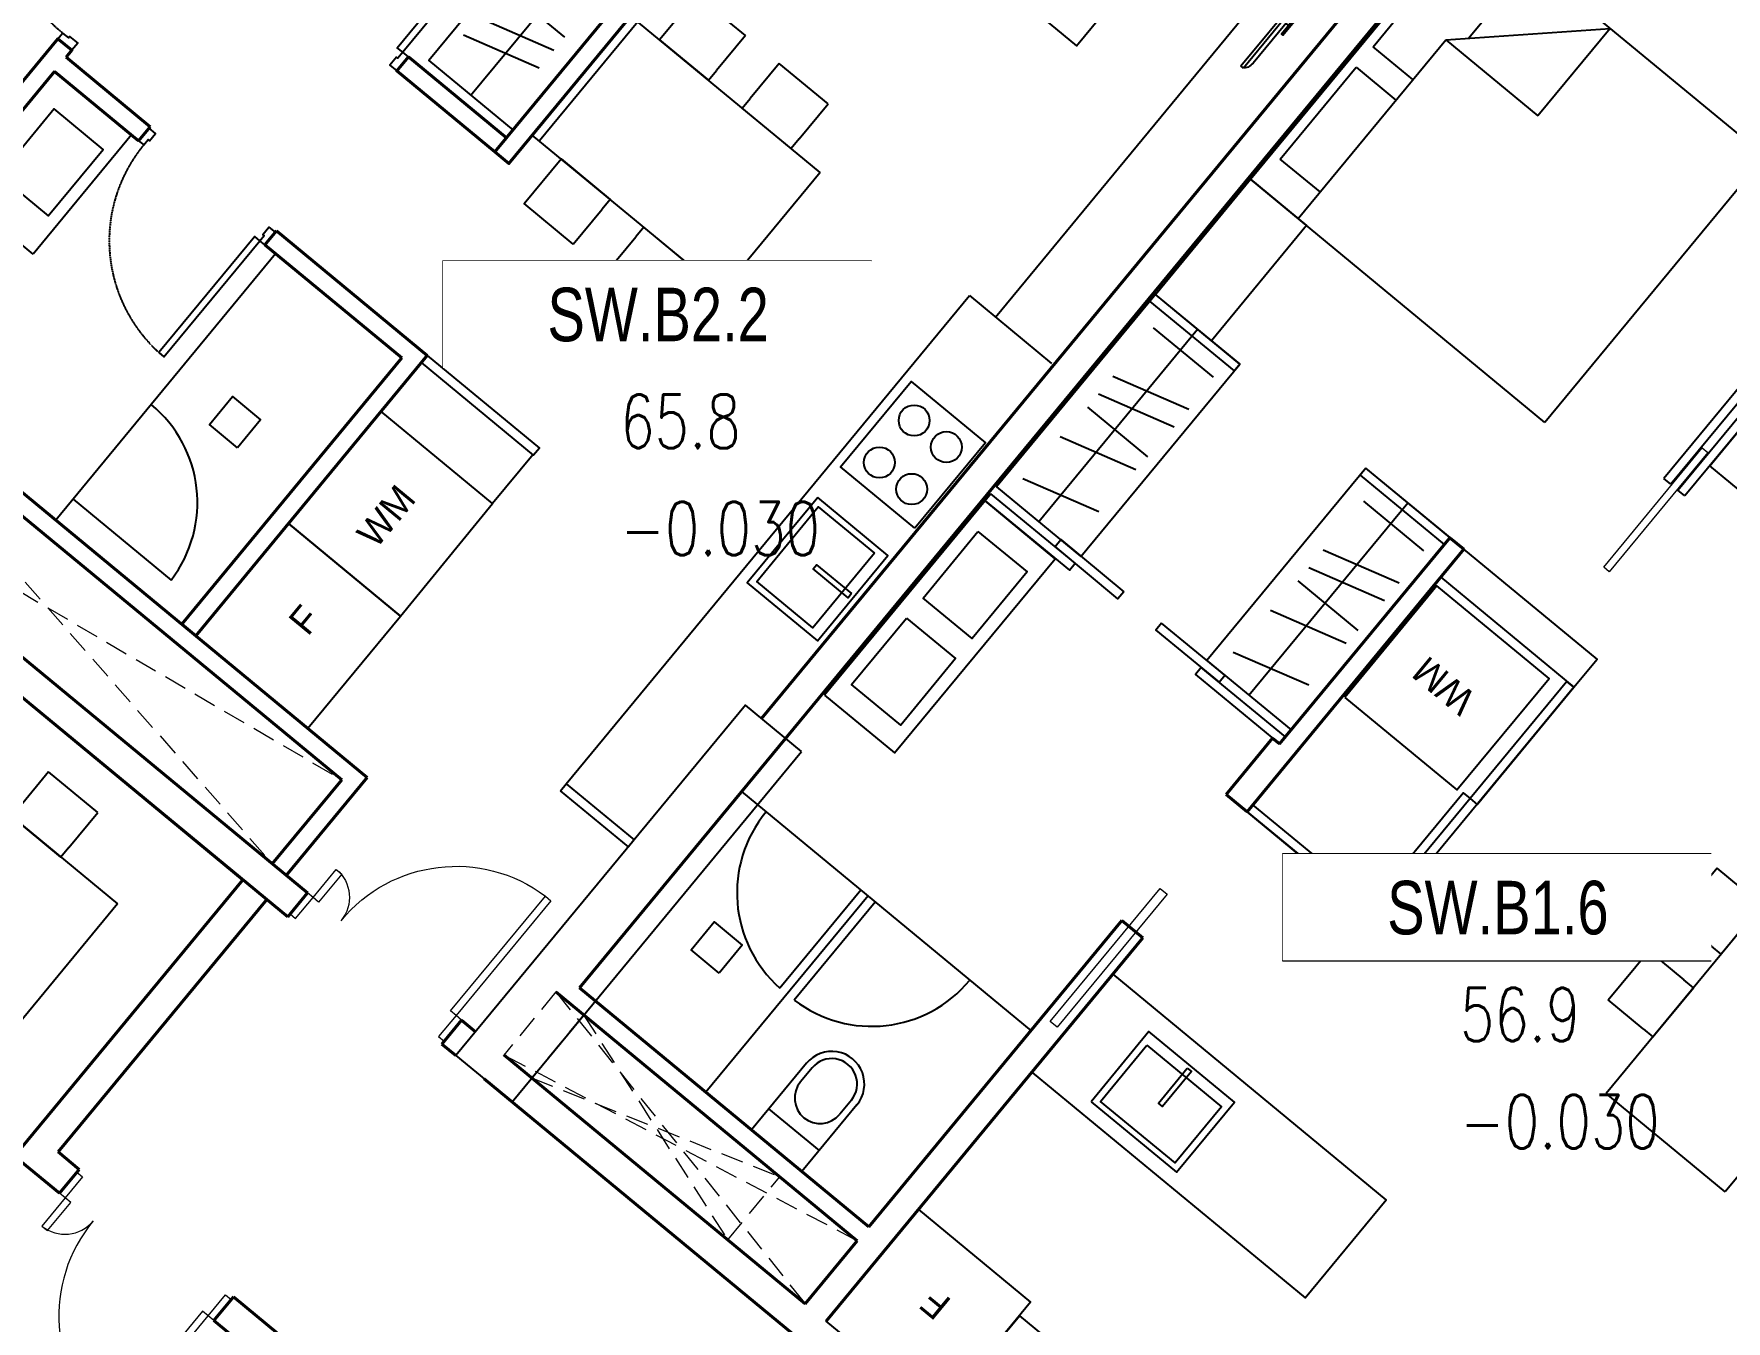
# Model space of a CAD drawing. Header units: millimetres. Extents: x -361654186 to 361255443, y -278569811 to 278836587.
# Drawn here: x -65686 to -56378, y 156421 to 163504 of the extents above; entities that cross this region are included whole.
import ezdxf
from ezdxf.enums import TextEntityAlignment as Align
from ezdxf.xclip import XClip

# ---------------------------------------------------------------- set-up
doc = ezdxf.new("R2010")
doc.units = ezdxf.units.MM
doc.header["$MEASUREMENT"] = 0
doc.header["$XCLIPFRAME"] = 0
doc.set_wipeout_variables(frame=1)
doc.linetypes.add('HIDDEN', pattern=[0.375, 0.25, -0.125])
doc.linetypes.add('TYPICAL 2 +1 BEDROOM FRONT$0$DASHED2', pattern=[9.524999999999999, 6.35, -3.175])
for name, color, linetype in [('A-ANNO-DIMS', 50, 'Continuous'), ('A-DRAIN', 8, 'Continuous'), ('A-FLOR-STRS', 1, 'Continuous'), ('A-FURNITURE', 251, 'Continuous'), ('A-UNIT', 1, 'Continuous'), ('IFF-FURN', 8, 'Continuous'), ('KT-Tuong', 1, 'Continuous'), ('TYPICAL 1 BEDROOM$0$A-_DOOR----_E-', 32, 'Continuous'), ('TYPICAL 2 +1 BEDROOM FRONT$0$A-_DOOR----_E-', 32, 'Continuous')]:
    doc.layers.add(name, color=color, linetype=linetype)
doc.layers.add('A-COLUMN-OPTION 2', color=7, linetype='Continuous', true_color=0x2644ed)
for name, color, linetype, lineweight in [('KT-Chuviet', 255, 'Continuous', 15), ('KT-lomo nuoc', 3, 'HIDDEN', 5), ('KT-Net cat', 1, 'Continuous', 40), ('KT-Net cua', 87, 'Continuous', 9), ('KT-Net thay', 7, 'Continuous', 15), ('KT-Net truc', 18, 'Continuous', 15)]:
    doc.layers.add(name, color=color, linetype=linetype, lineweight=lineweight)
doc.styles.add('220126_HDN_HBA typical plan$0$210902_YS plan 330pm ver13$0$01 Level 1$0$CENTURY GOTHIC', font='GOTHIC.TTF')
doc.styles.add('font unicode ccu', font='arial.ttf')
doc.styles.add('ROMANS', font='ROMANS.SHX')

# ---------------------------------------------------------------- blocks, each defined once
blk = doc.blocks.new('BEDH-1')
for p, q in [((475, -1.054711873393899e-13), (-475, 1.054711873393899e-13)), ((-475, 1.054711873393899e-13), (-475.0000000000002, -1050)), ((-381.8394731497392, -27.72451273631296), (-381.8394731497393, -215.2726866770535)), ((-20.94842891092413, -27.72451273631304), (-381.8394731497392, -27.72451273631296)), ((-20.94842891092416, -169.6087834425271), (-20.94842891092413, -27.72451273631304)), ((379.7956140944734, -27.72451273631313), (52.11540216114371, -27.72451273631306)), ((52.11540216114371, -27.72451273631306), (52.11540216114368, -169.6087834425271)), ((379.7956140944734, -169.6087834425271), (379.7956140944734, -27.72451273631313)), ((474.9999999999998, -1050), (475, -1.054711873393899e-13)), ((-162.6479800441303, -169.608783442527), (-475.0000000000001, -498.4003835124894)), ((474.9999999999999, -169.6087834425272), (-162.6479800441303, -169.608783442527)), ((-162.6479800441303, -169.608783442527), (-162.6479800441303, -498.4003835124894)), ((-206.9290897110478, -215.2726866770535), (-381.8394731497393, -215.2726866770535)), ((-475.0000000000001, -498.4003835124894), (-162.6479800441303, -498.4003835124894)), ((-475.0000000000002, -1050), (474.9999999999998, -1050))]:
    blk.add_line(p, q)
blk = doc.blocks.new('qweewe')
for p, q in [((-226617.649540008, -3043559.718917042, 0.0008727778800783348), (-226617.6495399146, -3043199.718917044, 0.0008727778800783348)), ((-226142.6495399146, -3043199.718917163, 0.0008727778800783348), (-226617.6495399146, -3043199.718917044, 0.0008727778800783348)), ((-226467.6495400079, -3043559.718917079, 0.0008727778800783348), (-226467.6495399145, -3043199.718917081, 0.0008727778800783348)), ((-226142.649539925, -3043239.718917165, 0.0008727778800783348), (-226242.649539925, -3043239.718917139, 0.0008727778800783348)), ((-226142.649540008, -3043559.718917165, 0.0008727778800783348), (-226617.649540008, -3043559.718917042, 0.0008727778800783348)), ((-226142.6495399976, -3043519.718917165, 0.0008727778800783348), (-226242.6495399976, -3043519.718917141, 0.0008727778800783348))]:
    blk.add_line(p, q)
for centre, radius, start, end in [((-226242.6495399613, -3043379.718917141, 0.0008727778800783348), 139.9999999999927, 89.99999998332474, 269.9999999833247), ((-226142.6495399613, -3043379.718917165, 0.0008727778800783348), 179.9999999999927, 269.9999999833247, 89.99999998332474), ((-226142.6495399613, -3043379.718917165, 0.0008727778800783348), 139.9999999999927, 269.9999999833247, 89.99999998332474)]:
    blk.add_arc(centre, radius, start, end)
blk = doc.blocks.new('*U367')
at = {"layer": 'KT-lomo nuoc', "ltscale": 500}
for p, q in [((286.5388147618742, 346.9712609546762), (1657.795999366856, -1369.028078692406)), ((1944.33481412873, -1022.04752068539), (1.734723475976807e-18, -0.009297052340116354))]:
    blk.add_line(p, q, dxfattribs=at)
blk.add_lwpolyline([(286.5388147618742, 346.9712609546762), (1944.33481412873, -1022.04752068539), (1657.795999366856, -1369.028078692406), (1.734723475976807e-18, -0.009297052340116354)], close=True, dxfattribs=at)
blk = doc.blocks.new('Condo-1BR')
at = {"layer": 'A-FLOR-STRS'}
for p, q in [((3348.692375086241, -8999.995390292199), (3348.691856928133, -6678.303795622574)), ((3348.691856522084, -6678.3037956263), (3398.691851800228, -6678.303795598273)), ((3348.692375117906, -8999.995390292053), (3348.691856522084, -6678.3037956263)), ((3398.691856378682, -6678.303795600194), (3398.692374972648, -8999.995390269702)), ((3448.691851802141, -6678.303795568529), (3498.691856522069, -6678.30379554609)), ((3448.692374970728, -8999.99539024182), (3448.691856376776, -6678.303795574058)), ((3498.692375117767, -8999.995390217635), (3498.691856522069, -6678.30379554609))]:
    blk.add_line(p, q, dxfattribs=at)
at = {"layer": 'A-FURNITURE'}
for p, q in [((5411.055840596164, -2120.200336255075, -0.01477608142659859), (5410.863993243765, -719.9327019270568, 0.02090357550193682)), ((5359.512887455086, -2119.515569239797, -0.01161456940583658), (5359.524630255575, -1419.962140357064, -0.01161456940583658)), ((5462.598417529458, -2119.515569239768, -0.01161456940583657), (5462.586674732651, -1419.962140357005, -0.01161456940583657)), ((6313.856752035092, -2120.190756636846), (4247.435874514056, -2118.864804547484)), ((739.1220441479527, -5616.643327222962, 0.02695818038591104), (739.1220441591431, -3866.643325835408, 0.02783203145101883)), ((739.1220441591431, -3866.643325835408, 0.02783203145101883), (1589.122044159056, -3866.64332583535, 0.02783203145101814)), ((1589.122044157135, -5616.643327007012, 0.02695818038591004), (1589.122044159056, -3866.64332583535, 0.02783203145101882)), ((1658.105153316625, -4271.229989144747, 0.02695818038591008), (1908.105153310957, -4271.229989144776, 0.02695818038591009)), ((1908.105153310957, -4271.229989144776, 0.02695818038591009), (1908.105153314813, -4621.229989141139, 0.02695818038591008)), ((4498.76023197543, -4305.795952411136, 0.0007515485165374765), (4498.762946408293, -5678.303684323939, 0.02739510591846444)), ((5998.759503087087, -4305.79595359214), (5998.762620406196, -5678.303684325714, 0.02739510591846443)), ((4717.214389616653, -4433.921463312523), (4280.320233220213, -4559.395156761602)), ((6217.21406361457, -4433.921463312465), (5780.319907220044, -4559.39515675779)), ((1908.105153314813, -4621.229989141139, 0.02695818038591008), (1658.10515331108, -4621.229989144806, 0.02695818038591007)), ((4706.01651898952, -4741.217548368353, -0.1498657787379716), (4269.122362604328, -4866.691241810011, -0.1498657787379717)), ((6206.016192987539, -4741.217548368382, -0.1498657787379717), (5769.122036604174, -4866.691241808032, -0.1498657787379716)), ((1908.105153311008, -4862.056663911586, 0.02695818038591009), (1658.105153314762, -4862.056663913565, 0.02695818038591008)), ((1908.105153310971, -5212.056663913419, 0.02695818038591007), (1908.105153311008, -4862.056663911586, 0.02695818038591009)), ((4693.037853924594, -4961.892595637444, -0.1498657787379717), (4264.799281725551, -4961.889800665784, -0.1498657787379717)), ((6193.037527922534, -4961.892595637357, -0.1498657787379717), (5764.798955727361, -4961.889800663892, -0.1498657787379717)), ((4693.037232669049, -5057.079224571469, -0.1498657787379717), (4256.143076280066, -5182.552918020432, -0.1498657787379717)), ((6193.036906670721, -5057.079224571498, -0.1498657787379717), (5756.142750279898, -5182.552918020519, -0.1498657787379716)), ((1658.105153316566, -5212.056663911731, 0.02695818038591009), (1908.105153310971, -5212.056663913419, 0.02695818038591007)), ((4693.03641372735, -5182.55576948059, -0.1498657787379716), (4256.142257330917, -5308.029462924198, -0.1498657787379716)), ((6193.036087725319, -5182.555769480503, -0.1498657787379717), (5756.141931330785, -5308.029462924111, -0.1498657787379716)), ((4693.034708330415, -5529.333378856827, -0.1498657787379717), (4264.796136137134, -5529.330583883391, -0.1498657787379717)), ((6193.034382332036, -5529.333378854964, -0.1498657787379716), (5764.795810136915, -5529.330583885167, -0.1498657787379717))]:
    blk.add_line(p, q, dxfattribs=at)
for points in [[(2149.485901046683, -169.2608531813021), (3298.686467927051, -169.2642823444621), (3298.686467925356, -869.2642823444912), (2149.48590105035, -869.2608531831647)], [(3298.686467926236, -169.488558033132), (4098.686467926105, -169.48855803677), (4098.686467926214, -965.6542381137551), (3298.686467926134, -965.6542381137551)], [(6299.790511235864, -2820.105792043207), (5799.791062681266, -2819.292320038687), (5798.55997302202, -4204.984443323541), (6298.55942157095, -4205.797915330215)], [(4798.77471235572, -4255.78711536515), (4798.774712357634, -4205.787115368847), (4198.558858306977, -4206.974892925442), (4198.558858301498, -4256.974892930739)], [(5121.738166198134, -4305.787115366926), (5121.738166199997, -4255.787115368817), (4671.73816619991, -4256.974892928934), (4671.738166201889, -4306.974892927276)], [(5391.917154719908, -4305.787115367042), (5391.917154714472, -4255.787115368876), (5841.71290354614, -4256.985692888411), (5841.712903544263, -4306.985692892165)], [(6298.774386284873, -4255.797915328265), (6298.774386284764, -4205.797915328149), (5698.558532234267, -4206.985692888411), (5698.558532234267, -4256.985692886432)], [(4798.76278340436, -5678.305642323452), (4798.759051045417, -4305.797910408961), (4198.759377041759, -4305.793994398671), (4198.763109402753, -5678.301726324426)], [(6298.762457404177, -5678.305642325227), (6298.763254080019, -4305.797911619506), (5698.763580076353, -4305.793995613058), (5698.762783404425, -5678.301726320671)], [(4085.089829998084, -4632.136467605742), (3285.089829996272, -4632.136467609438), (3285.089829996272, -5428.302147682523), (4085.089829996257, -5428.302147678944)], [(3148.722693072486, -5478.302147745941), (3148.722693074473, -5678.302147492708), (4098.777611074998, -5678.302147431066), (4098.777611073012, -5478.302147682669)], [(4798.765428040162, -5678.30564234397), (4798.765428042025, -5628.305642344028), (4198.549573989505, -5629.493419904087), (4198.549573987759, -5679.49341990237)], [(6298.765101969155, -5678.316442301293), (6298.765101969169, -5628.316442303214), (5698.549247918665, -5629.504219861497), (5698.549247920426, -5679.504219859693)], [(3048.692374525468, -6892.633976081212), (3348.6923745237, -6892.633975999226), (3348.692375052757, -8792.638894895063), (3048.692375052633, -8792.638894973294)]]:
    blk.add_lwpolyline(points, close=True, dxfattribs=at)
for points, elevation in [([(5772.303291036143, -1271.397744916554), (5972.303291036173, -1271.397744912771), (5972.303291036136, -1471.397744914721), (5772.303291038064, -1471.397744916438)], 0.003973369906323979), ([(3744.32207606735, -2028.212804423471), (3134.322076065429, -2028.212804423587), (3134.322076067227, -2528.212804423558), (3744.322076067263, -2528.212804419716)], -0.04131058838174792), ([(3705.322076065378, -2463.212804421666), (3173.322076067314, -2463.212804419745), (3173.322076065437, -2063.212804421637), (3705.322076069097, -2063.212804419774)], -0.04131058838174795), ([(3454.322076065502, -2508.212804417824), (3424.322076067234, -2508.212804421695), (3424.322076069184, -2258.212804419774), (3454.322076065495, -2258.212804421695)], -0.04131058838174795), ([(6221.808142608061, -3433.94642533132), (5871.808464167676, -3434.420950675092), (5871.1644655001, -2959.421387323644), (6221.164143938564, -2958.946861991251)], 9.393739839936137e-07), ([(6221.822247466887, -4050.927057811321), (5871.822569026408, -4051.401583155035), (5871.178570358919, -3576.402019803703), (6221.178248797347, -3575.927494471136)], 9.393739840333294e-07), ([(3148.722114497796, -3804.984505375818), (4098.747297126807, -3804.984505377652), (4098.747875699679, -5478.302147744107), (3148.722693072486, -5478.302147745941)], 0.0547902118369289), ([(4098.558858554781, -3854.984505377506), (4098.558858554759, -3804.984505377535), (3148.722693074451, -3806.172282937769), (3148.722693072639, -3856.172282937798)], 0.0547902118369289), ([(3198.722693070689, -3804.984505373868), (3248.722693074473, -3804.984505373926), (3248.722693070733, -4641.643199987506), (3198.722693072552, -4641.643199983781)], 0.05479021183692886), ([(3148.722693072617, -5478.301894595614), (3198.722693076408, -5478.301894597564), (3198.722693072552, -4641.643199983781), (3148.722693072596, -4641.643199987651)], 0.05479021183692887), ([(6300.132407725592, -6499.911608443421), (5900.132407723635, -6499.909549460601), (5900.132163343915, -5678.303316438542), (6300.132163341994, -5678.305375417433)], 0.02739510591846443)]:
    blk.add_lwpolyline(points, close=True, dxfattribs=dict(at, elevation=elevation))
for points, elevation in [([(4097.342054657413, -1946.145383685594), (2149.102658769036, -1946.078796135233), (2149.102658770964, -2646.07879613695), (4097.34205465547, -2646.145383689232), (4097.342054657383, -1946.145383685565)], 0.04430689783758156), ([(1658.105153314762, -4271.229989144806), (1589.122044166535, -4271.229989142914), (1589.122044168369, -4621.229989143001), (1658.10515331108, -4621.229989144806)], 0.02695818038591004), ([(1658.105153312797, -5212.056663913449), (1589.122044168413, -5212.056663915369), (1589.122044168253, -4862.056663915457), (1658.105153314762, -4862.056663913565)], 0.02695818038591005)]:
    blk.add_lwpolyline(points, dxfattribs=dict(at, elevation=elevation))
for centre, start, end in [((5384.51288744768, -2119.515988895495, -0.01161456940583658), 92.0457514419217, 179.9990382239875), ((5437.598417534929, -2119.51598889372, -0.01161456940583657), 0.0009617760125450447, 87.9542485576617)]:
    blk.add_arc(centre, 699.9999999999998, start, end, dxfattribs=at)
at = {"layer": 'KT-Net cat'}
for p, q in [((2050.067573193592, 0.6479353634349536, -4.843374779696732e-09), (6398.946328710961, 0.3581832732597832, -4.721199661719569e-09)), ((4098.686439071818, -169.9216299260152), (4098.504210598403, -2904.982268492546)), ((4248.68646759315, -169.4985520639748), (4248.656485510961, -619.4985510652477)), ((4248.68646759315, -169.4985520639748, -4.846183936744607e-09), (6398.935002146623, -169.6418163494091, -4.846183769181161e-09)), ((4248.401243819477, -619.4985340592975, -4.846183907789633e-09), (6398.905020064434, -619.6418153506529, -4.846183740226187e-09)), ((4248.394581134562, -719.4985338373226, -4.84618390133863e-09), (6313.898357568047, -719.6361518464983, -5.247612349024893e-09)), ((4248.649822826002, -719.4985508432728), (4248.504210855201, -2904.983411547815)), ((6313.89835756809, -719.63615184644, -5.247612349024893e-09), (6313.273397722034, -10099.63613102448, -4.846183136637285e-09)), ((4248.504210855201, -2904.983411547815), (4098.504210598403, -2904.982268492546)), ((4098.449462974226, -3804.974920503242), (4098.324666717766, -5678.037469124829)), ((4248.449203286284, -3804.984914513334), (4098.449462974226, -3804.974920503242)), ((4248.422426534962, -4206.876217045996), (4248.449203286284, -3804.984914513334)), ((4198.324407140834, -5678.044131792471), (4198.422426423967, -4206.876217040466)), ((4248.422426534962, -4206.876217045996), (4198.422426423967, -4206.876217040466)), ((4098.324666717766, -5678.037469124829), (4198.324407140834, -5678.044131792471))]:
    blk.add_line(p, q, dxfattribs=at)
at = {"layer": 'KT-Net cua'}
for points, elevation in [([(4148.263569348659, -2225.881722524966), (4198.26356935058, -2225.881722525024), (4198.263569346753, -3175.881722534221), (4148.263569348579, -3175.881722530641)], -0.01005443388242633), ([(3403.692374551596, -6941.850087808212), (3403.692374108286, -6091.850087810104), (3443.692374106548, -6091.850087787752), (3443.692374549675, -6941.85008778976)], 0.0008736980227488224)]:
    blk.add_lwpolyline(points, close=True, dxfattribs=dict(at, elevation=elevation))
at = {"layer": 'A-FURNITURE', "rotation": 270.0009617747951}
blk.add_blockref('qweewe', (3048289.673742116, -227286.497968029, -0.0008727778774400901), dxfattribs=at)
at = {"layer": 'A-FURNITURE', "xscale": -2, "yscale": 2, "zscale": 2, "rotation": 269.9996115246304}
blk.add_blockref('BEDH-1', (6300.113101537288, -7449.911934877717), dxfattribs=at)
at = {"layer": 'KT-lomo nuoc', "linetype": 'HIDDEN', "xscale": -0.9999999999999999, "rotation": 140.4501365831873}
blk.add_blockref('*U367', (4248.680547699645, -169.5057207488571, -2.829847883259272e-08), dxfattribs=at)
at = {"layer": 'A-FURNITURE', "char_height": 149.9999999999999, "width": 310.8634934604632, "style": '220126_HDN_HBA typical plan$0$210902_YS plan 330pm ver13$0$01 Level 1$0$CENTURY GOTHIC'}
for s, insert, attachment_point in [('F', (3756.308003515682, -624.7452108455764, 4.846155641263414e-09), 6), ('WM', (3527.161725742728, -5027.819163426582, 0.04131058838218381), 4)]:
    blk.add_mtext(s, dxfattribs=dict(at, insert=insert, attachment_point=attachment_point))
blk = doc.blocks.new('*U106')
at = {"color": 0}
for points in [[(-1100, -150), (-1100, 0), (-1060, 0), (-1060, -150)], [(-40, -150), (-40, 0), (0, 0), (0, -150)], [(-1020, -150), (-1060, -150), (-1060, -350.9565185792744), (-1020, -350.9565185792744)], [(-40, -150), (-80, -150), (-80, -970), (-40, -970)]]:
    blk.add_lwpolyline(points, close=True, dxfattribs=at)
for centre, radius, start, end in [((-1060.538708044109, -150.4191404617477), 200.5381016879552, 270.1539145637665, 0.05069369801717966), ((-41.53932015914406, -152.4398411269907), 818.4643164306439, 179.8292010983319, 267.3066065333389)]:
    blk.add_arc(centre, radius, start, end, dxfattribs=at)
blk = doc.blocks.new('Condo-1BR-corner')
at = {"layer": 'A-FURNITURE'}
for p, q in [((7366.165704848245, 2035.246433035587, 0.0267037793208661), (8715.588239723817, 920.9938462174032, 0.02757763038597387)), ((8336.829100901261, 1647.418495529448, 0.02670377932086512), (8177.650160055608, 1454.643847843749, 0.02670377932086513)), ((8606.713607663289, 1424.567978342995, 0.02670377932086512), (8336.829100901261, 1647.418495529448, 0.02670377932086512)), ((8447.534666817635, 1231.793330658576, 0.02670377932086511), (8606.713607663289, 1424.567978342995, 0.02670377932086512)), ((8715.588239723817, 920.9938462174032, 0.02757763038597387), (8174.379840845242, 265.5600440809503, 0.02757763038597318))]:
    blk.add_line(p, q, dxfattribs=at)
at = {"layer": 'A-FURNITURE', "elevation": 0.02670377932086511}
blk.add_lwpolyline([(8447.534666815773, 1231.793330657878), (8403.612033817917, 1178.600552409538), (8133.727527055889, 1401.451069595991), (8177.650160055608, 1454.643847843749)], dxfattribs=at)
at = {"layer": 'KT-Net cat'}
for p, q in [((9405.577014549985, 1054.048384606023, -0.01239339213407218), (4332.202503639855, 5243.831563621759, -0.01239339213407177)), ((8149.651357628201, -466.5148217750248, -0.01239347268274163), (9405.577014549985, 1054.048384606023, -0.01239339213407218)), ((9536.656041564624, 945.7973400023184, -0.01239339222125904), (8388.992270583753, -443.6919930938748, -0.01239339222125918)), ((8504.862986022781, -539.382380910276, -0.01239347268274164), (8388.992270583753, -443.6919930938748, -0.0123939710854021)), ((8396.611228772264, -670.4635568400263, -0.01239347268274165), (8149.651357628201, -466.5148217750248, -0.01239347268274163)), ((8396.611228772264, -670.4635568400263, -0.01239347268274165), (8504.862986022781, -539.382380910276, -0.01239339222129375)), ((9353.020671271457, -1239.835865325062, -0.01239347268274171), (9244.770237232151, -1370.915433386981, -0.01239347268274172)), ((10971.6808577257, -2576.522092691856, -0.01239347268274185), (9353.020671271457, -1239.835865325062, -0.01239347268274171)), ((10732.34852977624, -2599.354093161412, -0.01239347268274184), (9244.770237232151, -1370.915433386981, -0.01239347268274172))]:
    blk.add_line(p, q, dxfattribs=at)
at = {"layer": 'KT-Net cua', "rotation": 320.4865050622928}
blk.add_blockref('*U106', (9340.700256635144, -1254.651254996192, -0.01239347268270695), dxfattribs=at)
blk = doc.blocks.new('*U179')
at = {"layer": 'TYPICAL 2 +1 BEDROOM FRONT$0$A-_DOOR----_E-'}
for points in [[(79.99999999912372, 920), (39.9999999991237, 920), (39.99999999912325, 0), (79.99999999912325, 0)], [(0, 0), (0, 0), (0, 0), (39.99999999912325, 0), (39.99999999912325, -42), (49.99999999912689, -42), (49.99999999912689, -100), (0, -100), (0, -100), (0, -100)], [(1000, 0), (1000, 0), (1000, 0), (960.0000000008731, 0), (960.0000000008731, -42), (950.0000000008731, -42), (950.0000000008731, -100), (1000, -100), (1000, -100), (1000, -100)]]:
    blk.add_lwpolyline(points, close=True, dxfattribs=at)
at = {"layer": 'TYPICAL 2 +1 BEDROOM FRONT$0$A-_DOOR----_E-', "color": 8, "linetype": 'TYPICAL 2 +1 BEDROOM FRONT$0$DASHED2', "ltscale": 0.1}
blk.add_arc((39.99999999912325, 0), 920.0000000017498, 0, 90, dxfattribs=at)
blk = doc.blocks.new('weqwq333')
blk.add_wipeout([(789.9991194265974, -3.241002831578642e-07), (789.9999072943253, 22.459753120754584), (747.0709751061902, 22.459753120754584), (747.4999072943253, 24.95975312075413), (747.0709751061902, 27.459753120753902), (995.9999072943253, 27.45975312075391), (995.9999072943253, 37.45975312075402), (930.999907294326, 37.45975312075402), (930.999907294326, 57.45975312075402), (1231.8664491169725, 57.45975312038523), (1249.7089296661925, 59.06439810882624), (1266.9787932754527, 63.826835363346035), (1278.4893502848695, 73.14329424184642), (1289.9999072942878, 82.45975312034851), (1289.9999072941914, 102.45975312031429), (-160.00009270580904, 102.45975312090111), (-160.00009270581904, 82.45975312086917), (-148.48953569637888, 73.1432942424063), (-136.9789786872534, 63.82683536394979), (-119.70911507775418, 59.064398109304825), (-101.86663452839275, 57.45975312083085), (198.99990729432534, 57.459753120754), (198.99990729432534, 37.459753120754), (133.99990729432488, 37.459753120754), (133.99990729432488, 27.459753120753888), (382.9288394824605, 27.459753120755714), (382.9288394824605, 22.459753120754577), (339.9999072943251, 22.459753120754577), (339.9991199803412, 0.01578526706665263)]).dxf.layer = 'A-DRAIN'
at = {"layer": 'A-DRAIN'}
for p, q in [((-160.0000927057117, 102.4597531203181), (-160.0000927057117, 82.45975311845541)), ((1289.999907294288, 102.4597531203181), (-160.0000927057117, 102.4597531203181)), ((-160.0000927057117, 102.4597531203181), (-160.0000927057117, 82.45975311845541)), ((1289.999907294288, 82.45975312031806), (1289.999907294288, 102.4597531203181)), ((1289.999907294288, 82.45975312031806), (1289.999907294288, 102.4597531203181)), ((-160.0000927057117, 82.45975311845541), (1289.999907294288, 82.45975312031806)), ((-136.978978686966, 63.82683536410332), (-160.0000927057117, 82.45975311845541)), ((-101.8666345281526, 57.45975311845541), (1231.866449117195, 57.45975312031806)), ((1266.978793275543, 63.82683536224067), (1289.999907294288, 82.45975312031806))]:
    blk.add_line(p, q, dxfattribs=at)
for points in [[(133.999907293357, 37.45975312404335), (995.9999072942883, 37.4597531221807), (995.9999072942883, 27.4597531221807), (133.9999072938226, 27.45975312404335)], [(198.9999072938226, 57.45975312031806), (228.999907293357, 57.4597531221807), (228.9999072938226, 37.45975312031806), (198.9999072938226, 37.4597531221807)], [(339.999907293357, 22.45975312031806), (789.9999072938226, 22.45975312404335), (789.9991194256581, -3.222376108169556e-07), (339.9991199793294, 0.01578526757657528)], [(930.9999072938226, 57.4597531221807), (900.9999072942883, 57.4597531221807), (900.9999072938226, 37.45975312404335), (930.9999072938226, 37.45975312404335)]]:
    blk.add_lwpolyline(points, close=True, dxfattribs=at)
for centre, radius, start, end in [((-101.866634529084, 157.4597531221807), 99.99999999999999, 249.4439547450051, 270), ((389.9999072928913, 24.95975312031806), 7.499999999999999, 160.5287793325574, 199.4712206674425), ((389.9999072928913, 24.95975312031806), 7.499999999999999, 340.5287793325574, 19.47122066744256), ((739.9999072938226, 24.9597531221807), 7.499999999999999, 160.5287793325574, 199.4712206674425), ((739.9999072938226, 24.9597531221807), 7.499999999999999, 340.5287793325574, 19.47122066744256), ((1231.866449116264, 157.4597531240433), 99.99999999999999, 270, 290.5560452077797)]:
    blk.add_arc(centre, radius, start, end, dxfattribs=at)
blk = doc.blocks.new('*U403')
at = {"layer": 'KT-lomo nuoc', "ltscale": 500}
for p, q in [((2355.985810264299, 2852.941957672015), (462.6407440093552, -382.0610500681726)), ((2818.626554273654, 2470.890204656182), (1.734723475976807e-18, -0.009297052340116354))]:
    blk.add_line(p, q, dxfattribs=at)
blk.add_lwpolyline([(2355.985810264299, 2852.941957672015), (2818.626554273654, 2470.890204656182), (462.6407440093552, -382.0610500681726), (1.734723475976807e-18, -0.009297052340116354)], close=True, dxfattribs=at)
blk = doc.blocks.new('condotel corner')
at = {"layer": 'A-COLUMN-OPTION 2', "elevation": 8.041757009318051e-08}
blk.add_lwpolyline([(12458977.22684532, 621184.85618327), (12458668.80437829, 621439.5630379729), (12457076.8865364, 619511.9226190522), (12457385.30900343, 619257.2157643475)], close=True, dxfattribs=at)
at = {"layer": 'A-DRAIN'}
for points, elevation in [([(12459600.27511157, 622413.7214838102), (12459191.61534298, 622751.2080665644), (12459580.04329672, 623221.5523285217), (12459988.7030653, 622884.0657457694)], 0.1111634137322391), ([(12459067.50646231, 622582.8358274604), (12458679.07850857, 622112.4915655031), (12459064.60659215, 621794.107996866), (12459453.03454589, 622264.4522588233)], 0.04131066801288474), ([(12459378.08197667, 622275.7709322273), (12459039.32185964, 621865.5690513066), (12458730.89939278, 622120.2759062162), (12459069.65950981, 622530.4777871369)], 0.04131066748414074), ([(12459252.95095273, 622053.5813130977), (12459233.84793861, 622030.4496280848), (12459041.08389683, 622189.6414124033), (12459060.18691095, 622212.7730974163)], 0.04131066803770841)]:
    blk.add_lwpolyline(points, close=True, dxfattribs=dict(at, elevation=elevation))
for centre in [(12459597.00281551, 623006.5235520251, 0.111160433977777), (12459774.34573395, 622860.0671104532, 0.1111604342632491), (12459405.97267433, 622775.2067018825, 0.1111604343501319), (12459583.31559277, 622628.7502603106, 0.111160434635604)]:
    blk.add_circle(centre, 85.00000000000004, dxfattribs=at)
at = {"layer": 'A-FURNITURE'}
for p, q in [((12458115.05462025, 625952.110098768, 8.046147637259023e-08), (12457157.25595914, 624792.3936124276, -0.1390940729820165)), ((12457675.63555389, 625115.0193009246, -0.2341696398830592), (12457345.44134135, 625387.7097054664, -0.2341696398830592)), ((12459080.43661392, 624370.7497649223, 8.033994334862992e-08), (12458038.14585905, 625231.5126088576, 8.232583631780354e-08)), ((12457615.0233577, 625041.6254592035, -0.2341696398830592), (12457198.25589933, 625223.0780350324, -0.2341696398830594)), ((12458076.69866879, 625199.6742507932, 8.046147637053025e-08), (12457535.44660255, 624544.276508356, 8.151648133087643e-08)), ((12457535.12338603, 624944.8765168451, -0.2341696398830594), (12457118.35592765, 625126.329092674, -0.2341696398830592)), ((12458668.88128733, 625124.3239408445, -0.0008737684468452717), (12458509.68950315, 624931.5598989532, -0.0008737681365494948)), ((12458854.57218023, 624970.9734286994, -0.0008737681479352715), (12458695.38039604, 624778.2093868081, -0.0008737678376394946)), ((12459124.44183888, 624748.1049308341, -0.000873767713521184), (12458854.57218023, 624970.9734286976, -0.0008737681479352715)), ((12458965.25005469, 624555.3408889447, -0.0008737674032254074), (12459124.44183888, 624748.104930836, -0.000873767713521184)), ((12458539.18454751, 623715.3520226174, 8.139494799640738e-08), (12457496.89379281, 624576.1148664204, 8.338084195816132e-08)), ((12459080.43661374, 624370.7497650546, 0.0008739314050511243), (12458539.18454751, 623715.3520226174, 0.0008739324600560842)), ((12457721.39329892, 623977.0184110769, -0.000873766600006739), (12457880.5850831, 624169.7824529682, -0.0008737669103025152)), ((12457907.08419182, 623823.6678989299, -0.0008737663010967387), (12458066.275976, 624016.431940825, -0.000873766611392515)), ((12456084.96320046, 623923.3197755666, 8.297319499503994e-08), (12454875.22610917, 622458.4589416509, 1.025399068720653e-07)), ((12458176.95385047, 623600.7994010702, -0.0008737658666826515), (12457907.08419182, 623823.6678989299, -0.0008737663010967387)), ((12458336.14563465, 623793.5634429597, -0.0008737661769784281), (12458176.95385047, 623600.7994010702, -0.0008737658666826515)), ((12457683.36491355, 621008.1064541016, 7.971676650589328e-08), (12459900.84037758, 623693.2295301924, 7.971676650588651e-08)), ((12459900.84037758, 623693.2295301941, 7.971676650586618e-08), (12460351.86694881, 623320.6561555179, 8.046147637050314e-08)), ((12457501.25473864, 622818.514453875, 8.046151068322508e-08), (12457278.62852906, 622548.9381801382, 8.046151053149098e-08)), ((12454970.74523228, 622574.1140199988, 8.046151053403886e-08), (12455510.13456833, 622128.4966485557, 0.02753266153703363)), ((12457683.36491355, 621008.106454103, 7.971676650587295e-08), (12458057.39795714, 620699.2159323613, 8.0461510344439e-08))]:
    blk.add_line(p, q, dxfattribs=at)
for points, elevation in [([(12457391.16758759, 624604.5248842165), (12458346.02345517, 625761.3648408111), (12457883.39249958, 626143.4279347397), (12456928.53663199, 624986.5879781377)], 8.041757067253071e-08), ([(12454751.83605442, 623921.8813563455), (12454327.75516226, 624272.1032815576), (12454869.0072285, 624927.5010239945), (12455293.08812066, 624577.2790987825)], 8.04175706311413e-08), ([(12454564.20906792, 624354.9272424927), (12454833.77631649, 624131.6930637019), (12455136.73698754, 624497.5343294287), (12454867.16973897, 624720.7685082158)], 8.041757064564928e-08), ([(12455874.72806039, 622856.1083266765), (12455720.51682687, 622983.461754027), (12455847.87025422, 623137.6729875423), (12456002.08148773, 623010.3195601918)], 8.214106050313916e-08), ([(12456772.06151517, 621929.5189402329), (12457278.62843283, 622548.9382596074), (12456664.7399748, 623055.9104000947), (12456155.21658112, 622438.9326496406)], 8.04175704149175e-08), ([(12455645.80287129, 621822.0877159296), (12456262.64780577, 621312.6740061792), (12456772.06158678, 621929.5190277977), (12456155.21658112, 622438.9326496406)], 8.04175704149175e-08)]:
    blk.add_lwpolyline(points, close=True, dxfattribs=dict(at, elevation=elevation))
for points, elevation in [([(12458668.88128733, 625124.3239408445), (12458399.01162869, 625347.1924387029), (12458195.8936676, 625101.2385450501), (12458465.76332625, 624878.3700471886), (12458509.68950315, 624931.5598989532)], -0.0008737681365485303), ([(12458965.25005469, 624555.3408889447), (12458921.3238778, 624502.1510371801), (12458651.45421915, 624725.0195350435), (12458695.38039604, 624778.2093868081)], -0.0008737678376385301), ([(12457721.39329892, 623977.0184110769), (12457451.52364028, 624199.8869089348), (12457654.64160135, 624445.840802598), (12457924.51126, 624222.9723047346), (12457880.5850831, 624169.7824529682)], -0.0008737669103015507), ([(12458336.14563465, 623793.5634429615), (12458380.07181155, 623846.7532947261), (12458110.2021529, 624069.6217925858), (12458066.275976, 624016.431940825)], -0.0008737666113915504)]:
    blk.add_lwpolyline(points, dxfattribs=dict(at, elevation=elevation))
blk.add_arc((12454954.82755746, 622554.6821991772, 0.02753266063774419), 699.9999999165467, 322.4945781278289, 50.44786498172287, dxfattribs=at)
at = {"layer": 'KT-Net cat'}
for p, q in [((12454932.68392529, 625004.6066518535, 8.046151077980716e-08), (12455395.31761981, 624622.5463780668, 8.046151074117569e-08)), ((12455331.64090613, 624545.4407613098, 8.04615107333762e-08), (12454869.00721162, 624927.5010350966, 8.046151077200768e-08)), ((12456259.8695474, 620407.1227302318, 8.046151031491482e-08), (12450948.07578911, 624793.8014764969, 8.046151075848904e-08)), ((12456151.61913415, 620276.0431817444, 8.046151030166045e-08), (12450831.33160904, 624669.7363995991, 8.046151074594617e-08)), ((12455395.31761981, 624622.5463780668, 8.046151074117569e-08), (12455331.64090613, 624545.4407613098, 8.04615107333762e-08)), ((12456025.59144626, 623972.3503303542, 8.04615106754256e-08), (12456089.26817188, 624049.4559513987, 8.046151068322508e-08)), ((12456089.26817188, 624049.4559513987, 8.046151068322508e-08), (12456919.21624351, 623364.0536524255, 8.046151061391746e-08)), ((12456778.43391379, 623350.6247510441, 8.046151061255543e-08), (12456025.59144626, 623972.3503303542, 8.04615106754256e-08)), ((12456589.28405079, 621042.9255296774, 8.046151037919446e-08), (12453659.27059922, 623462.6406615393, 8.046151062388534e-08)), ((12456448.50172035, 621029.496626595, 8.046151037784598e-08), (12453595.59388823, 623385.5350425695, 8.046151061608586e-08)), ((12455568.69724832, 621885.7644389294, 7.794979204613865e-08), (12456778.43391379, 623350.6247510441, 8.046151083885552e-08)), ((12456919.21624351, 623364.0536524255, 8.046151082915192e-08), (12455645.80286937, 621822.0877133107, 7.79497920397012e-08)), ((12455645.80286937, 621822.0877133107, 7.79497920397012e-08), (12455568.69724832, 621885.7644389294, 7.794979204613865e-08)), ((12456589.28405079, 621042.9255296774, 8.046151037919446e-08), (12456143.54697261, 620503.1861125366, 8.046151032462521e-08)), ((12456448.50172035, 621029.496626595, 8.046151037784598e-08), (12456066.44135585, 620566.8628262116, 8.046151033106266e-08)), ((12456259.8695474, 620407.1227302321, 8.046151031491482e-08), (12456151.61913415, 620276.0431817446, 8.046151030166045e-08)), ((12457108.03133173, 619706.6788798058, 8.046151024408254e-08), (12456999.78091848, 619575.5993313183, 8.046151023082817e-08)), ((12457185.13694848, 619643.0021661308, 8.046151023764509e-08), (12457108.03133173, 619706.6788798057, 8.046151024408254e-08)), ((12457076.88653524, 619511.9226176433, 8.046151022439072e-08), (12456999.78091848, 619575.5993313182, 8.046151023082817e-08))]:
    blk.add_line(p, q, dxfattribs=at)
for points, elevation in [([(12461128.30308362, 628973.3589441492), (12457368.12383969, 624420.1883731137), (12457291.01822293, 624483.8650867871), (12461108.06462969, 629105.8956596453)], 8.041757108907441e-08), ([(12454869.00721451, 624927.5010355457), (12453213.53362225, 622922.9013287516), (12453136.42800549, 622986.5780424268), (12454887.53711632, 625106.9820056495), (12454964.64274149, 625043.3052850266), (12454932.68392411, 625004.6066528289)], 8.041757067435353e-08)]:
    blk.add_lwpolyline(points, dxfattribs=dict(at, elevation=elevation))
at = {"layer": 'KT-Net cat', "elevation": 0.03197774439438864}
blk.add_lwpolyline([(12456814.95645309, 625006.7087087189), (12456751.27890572, 624929.6020824418), (12457291.01822302, 624483.865086715), (12457354.69577039, 624560.9717129921)], close=True, dxfattribs=at)
at = {"layer": 'TYPICAL 1 BEDROOM$0$A-_DOOR----_E-'}
for points, elevation in [([(12456887.37788367, 623325.5008404115), (12456919.21624051, 623364.0536487913), (12457536.06117457, 622854.639939391), (12457504.22281773, 622816.0871310094)], 7.794979204969618e-08), ([(12457651.52655671, 620969.5536457237), (12457683.36491355, 621008.1064541035), (12458057.39767746, 620699.2155930474), (12458025.55932062, 620660.6627846658)], 8.04175702350958e-08)]:
    blk.add_lwpolyline(points, close=True, dxfattribs=dict(at, elevation=elevation))
at = {"layer": 'IFF-FURN', "xscale": -0.9449999999999973, "yscale": 0.9449999999999973, "zscale": 0.9449999999999984, "rotation": 50.44656754265498}
blk.add_blockref('weqwq333', (12462244.12774965, 625835.6800385751, 8.55691618153174e-08), dxfattribs=at)
at = {"layer": 'KT-lomo nuoc', "linetype": 'HIDDEN', "xscale": -0.9999999999999999, "rotation": 10.89765347559021}
blk.add_blockref('*U403', (12456448.50172035, 621029.496626595, 8.046151037784598e-08), dxfattribs=at)
at = {"layer": 'KT-Net cua', "xscale": -1}
for name, p, rotation in [('*U179', (12455524.30087121, 625878.0405800682, 8.046154627730457e-08), 50.44906235513358), ('*U179', (12456814.95561939, 625006.7076991986, 0.03197774439435431), 320.4488267372188), ('*U106', (12457012.51626122, 619591.0204546697, 8.046154517011054e-08), 140.4488267372188)]:
    blk.add_blockref(name, p, dxfattribs=dict(at, rotation=rotation))
at = {"layer": 'KT-Net cua', "xscale": 0.9000000000000035, "yscale": 0.9000000000000035, "zscale": 0.9000000000000035, "rotation": 140.4488267372188}
blk.add_blockref('*U179', (12456025.59145694, 623972.3503382392, 8.046154603276277e-08), dxfattribs=at)
at = {"layer": 'A-FURNITURE', "char_height": 150.0000000000001, "width": 310.8634934604635, "attachment_point": 4, "style": '220126_HDN_HBA typical plan$0$210902_YS plan 330pm ver13$0$01 Level 1$0$CENTURY GOTHIC'}
for s, insert, rotation in [('WM', (12456579.43014253, 622343.1492394679, 7.977459789049223e-08), 50.4488267366289), ('F', (12456204.0482934, 621862.3413183661, 0.04131066877315317), 50.44882673665851)]:
    blk.add_mtext(s, dxfattribs=dict(at, insert=insert, rotation=rotation))
at = {"layer": 'A-FURNITURE'}
blk.add_line((12460043.66749309, 623575.2447044261, 8.492973365534684e-08), (12463213.39884985, 627413.446726992, 8.492973365534684e-08), dxfattribs=at)
at = {"layer": 'A-FURNITURE', "elevation": 8.453373808740616e-08}
blk.add_lwpolyline([(12459485.47740053, 626071.4258380227), (12459400.48724621, 625968.5119486426), (12460490.84366367, 625068.0546756492), (12461990.91637294, 626884.4805675365), (12461717.35296789, 627110.3994998795)], dxfattribs=at)
at = {"layer": 'KT-Net cat'}
blk.add_line((12458757.47586754, 621366.3347901235, 8.046151041191026e-08), (12463596.90610698, 627226.3616638398, 8.04615110044674e-08), dxfattribs=at)
blk = doc.blocks.new('TAG CAO DO SAN')
at = {"layer": 'KT-Net thay', "flags": 128}
blk.add_lwpolyline([(1526701.778855525, -266095.2298759429), (1526701.778855525, -266566.6584041911), (1527644.63591202, -266566.6584041911), (1527644.63591202, -266095.2298759429)], close=True, dxfattribs=at)
blk.add_wipeout([(1526701.778855525, -266095.2298759429), (1527644.6359120198, -266095.2298759429), (1527644.6359120198, -266566.65840419114), (1526701.778855525, -266566.65840419114)]).dxf.layer = 'KT-Net thay'
for points in [[(1526701.778855525, -266330.9441400666), (1527644.63591202, -266330.9441400666)], [(1526701.778855525, -266566.6584041911), (1527644.63591202, -266566.6584041911)]]:
    blk.add_lwpolyline(points, dxfattribs=at)
at = {"layer": 'KT-Chuviet', "color": 31, "style": 'ROMANS', "width": 0.75}
blk.add_text('DTTT:', height=117.8571320618522, dxfattribs=at).set_placement((1526748.92170835, -266507.8139601254))
at = {"layer": 'KT-Chuviet', "color": 31, "style": 'font unicode ccu', "width": 0.75}
blk.add_attdef('TÊNPHÒNG', text='', height=117.85713, dxfattribs=at).set_placement((1527175.308820772, -266213.4467624734), align=Align.MIDDLE_CENTER)
at = {"layer": 'KT-Chuviet', "color": 31, "ltscale": 15, "style": 'ROMANS', "width": 0.75, "flags": 8}
blk.add_attdef('CAO-DO', (1527091.943339912, -266507.7298381611), '', height=117.8571320618522, dxfattribs=at)
blk = doc.blocks.new('*U311')
at = {"layer": 'KT-lomo nuoc', "ltscale": 500}
for p, q in [((891.4540903702757, 1079.485772302821), (346.9805580070164, -286.5481118142145)), ((1238.434648377292, 792.9469575409464), (1.734723475976807e-18, -0.009297052340116354))]:
    blk.add_line(p, q, dxfattribs=at)
blk.add_lwpolyline([(891.4540903702757, 1079.485772302821), (1238.434648377292, 792.9469575409464), (346.9805580070164, -286.5481118142145), (1.734723475976807e-18, -0.009297052340116354)], close=True, dxfattribs=at)
blk = doc.blocks.new('trucktnuoctang36')
at = {"layer": 'KT-lomo nuoc', "linetype": 'HIDDEN', "xscale": -0.9999999999999997, "rotation": 10.8976534755902}
blk.add_blockref('*U311', (9586.746662572754, 16338.81821016123, -1.364084325328738e-05), dxfattribs=at)

msp = doc.modelspace()

# ---------------------------------------------------------------- block references
at = {"layer": 'A-UNIT', "transparency": 33554618, "rotation": 140.4475168924029}
msp.add_blockref('Condo-1BR', (-58275.53821973957, 153679.6853183428, 5.461337854277623e-05), dxfattribs=at)

# ---------------------------------------------------------------- next in the draw order: block references
at = {"layer": 'A-UNIT'}
msp.add_blockref('Condo-1BR-corner', (-73941.36137200322, 157795.0792727144, 0.01244806952771822), dxfattribs=at)

# ---------------------------------------------------------------- next in the draw order: block references
at = {"layer": 'A-ANNO-DIMS'}
msp.add_blockref('condotel corner', (-12520441.14609143, -461630.2939511275, 5.452890854634732e-05), dxfattribs=at)

# ---------------------------------------------------------------- next in the draw order: block references
at = {"layer": 'KT-Net truc'}
ref = msp.add_blockref('TAG CAO DO SAN', (-3880190.44313931, 827492.9770020263, -3.41303745616492e-05), dxfattribs=dict(at, xscale=2.5, yscale=2.5, zscale=2.5))
XClip(ref).set_block_clipping_path([(1526674.1636322693, -266330.9441400666), (1527644.6359120198, -266095.2298759429)])
ref.add_attrib('CAO-DO', '65.8', (-62460.58478953059, 161223.6524066236, -3.41303745616492e-05), dxfattribs={"layer": 'KT-Chuviet', "color": 31, "ltscale": 15, "height": 294.6428301546305, "style": 'ROMANS', "width": 0.7500000000000001})
ref.add_attrib('CAO-DO', '-0.030', (-62460.58478953059, 160634.3667463144, -3.41303745616492e-05), dxfattribs={"layer": 'KT-Chuviet', "color": 31, "ltscale": 15, "height": 294.6428301546305, "style": 'ROMANS', "width": 0.7500000000000001})
ref.add_attrib('TÊNPHÒNG', 'SW.B2.2', dxfattribs={"layer": 'KT-Chuviet', "color": 31, "height": 294.642825, "style": 'font unicode ccu', "width": 0.7500000000000001}).set_placement((-62252.17108737944, 161959.3600958429, -3.41303745616492e-05), align=Align.MIDDLE_CENTER)
ref = msp.add_blockref('TAG CAO DO SAN', (-3875571.776039731, 824229.6895592692, -4.354371623081072e-05), dxfattribs=dict(at, xscale=2.5, yscale=2.5, zscale=2.5))
XClip(ref).set_block_clipping_path([(1526674.1636322693, -266330.944140067), (1527644.6359120195, -266095.2298759429)])
ref.add_attrib('CAO-DO', '56.9', (-57841.91768995179, 157960.3649638667, -4.354371623081072e-05), dxfattribs={"layer": 'KT-Chuviet', "color": 31, "ltscale": 15, "height": 294.6428301546305, "style": 'ROMANS', "width": 0.7500000000000001})
ref.add_attrib('CAO-DO', '-0.030', (-57841.91768995179, 157371.0793035574, -4.354371623081072e-05), dxfattribs={"layer": 'KT-Chuviet', "color": 31, "ltscale": 15, "height": 294.6428301546305, "style": 'ROMANS', "width": 0.7500000000000001})
ref.add_attrib('TÊNPHÒNG', 'SW.B1.6', dxfattribs={"layer": 'KT-Chuviet', "color": 31, "height": 294.642825, "style": 'font unicode ccu', "width": 0.7500000000000001}).set_placement((-57633.50398780064, 158696.0726530858, -4.354371623081072e-05), align=Align.MIDDLE_CENTER)

# ---------------------------------------------------------------- next in the draw order: block references
at = {"layer": 'KT-Tuong'}
msp.add_blockref('trucktnuoctang36', (-71169.85476694071, 140875.9518959241, 6.815992268021534e-05), dxfattribs=at)

doc.saveas('drawing.dxf')
